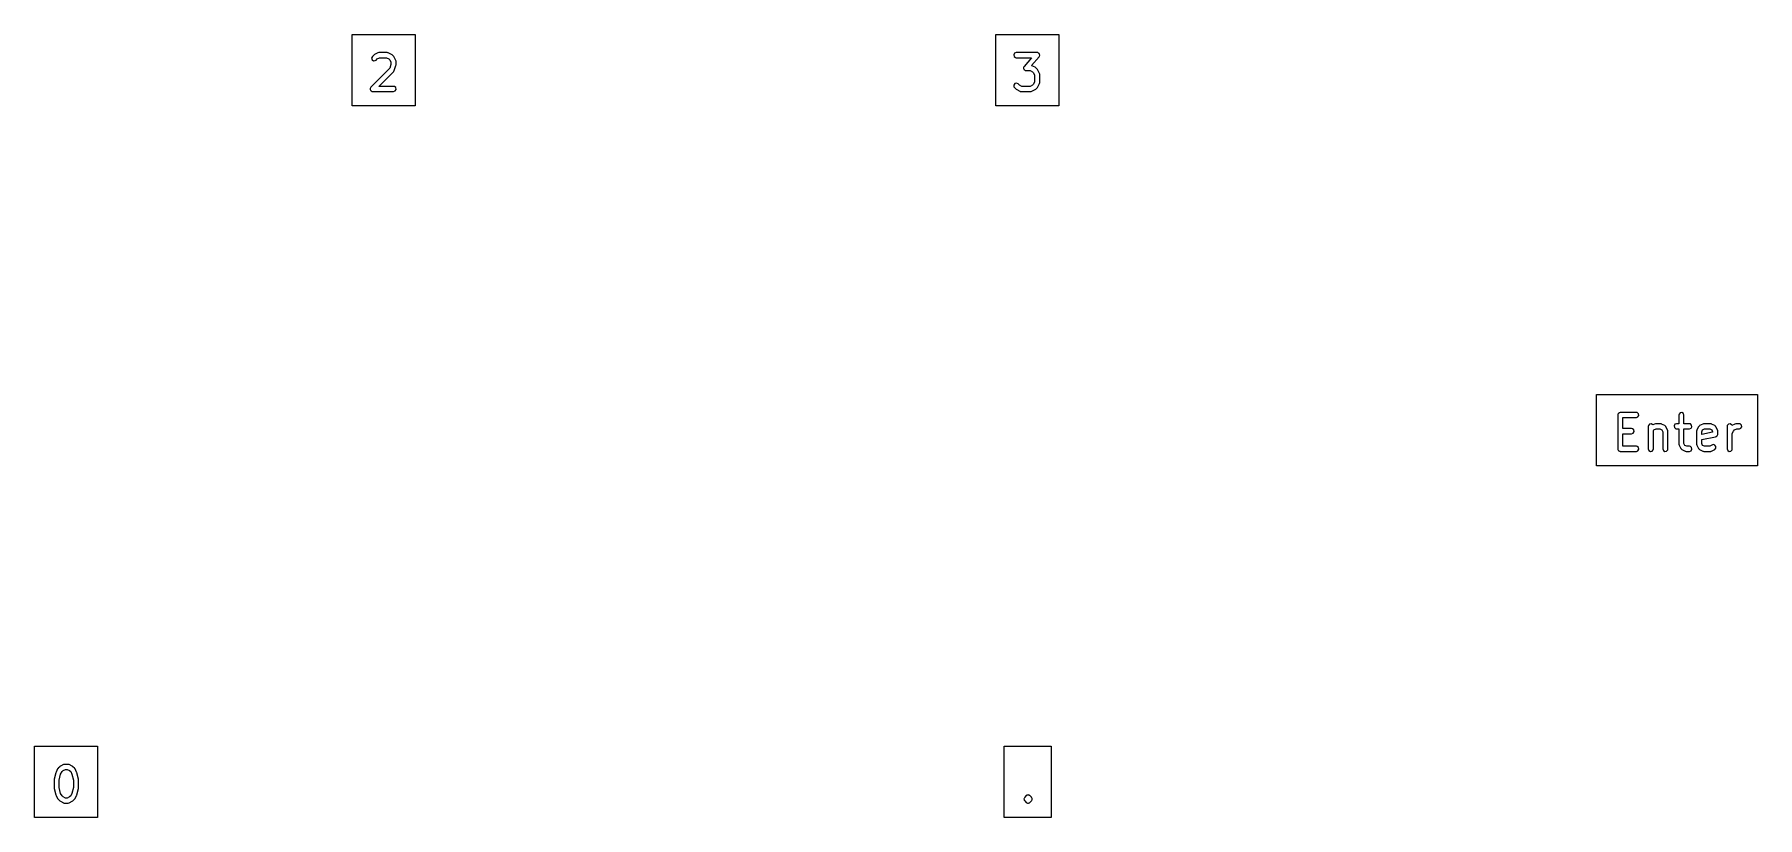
# Model space of a CAD drawing. Extents: x 4.8 to 22.9, y -15.1 to -10.8.
# Drawn here: x 20.905 to 22.913, y -15.021 to -14.109 of the extents above; entities that cross this region are included whole.
import ezdxf

# ---------------------------------------------------------------- set-up
doc = ezdxf.new("R2010")
doc.units = 0
doc.header["$MEASUREMENT"] = 0
doc.layers.add('BLACK', color=7, linetype='CONTINUOUS')

msp = doc.modelspace()

# ---------------------------------------------------------------- linework, layer by layer
at = {"layer": 'BLACK', "linetype": 'CONTINUOUS'}
for p, q in [((21.2755, -14.1919), (21.2755, -14.1088)), ((21.2755, -14.1088), (21.3489, -14.1088)), ((21.3489, -14.1088), (21.3489, -14.1919)), ((22.0255, -14.1919), (22.0255, -14.1088)), ((22.0255, -14.1088), (22.0989, -14.1088)), ((22.0989, -14.1088), (22.0989, -14.1919)), ((21.3012, -14.1327), (21.2993, -14.1346)), ((21.3019, -14.1322), (21.3012, -14.1327)), ((21.3057, -14.1303), (21.3019, -14.1321)), ((21.3019, -14.1321), (21.3019, -14.1322)), ((21.3067, -14.13), (21.3057, -14.1303)), ((21.3068, -14.13), (21.3067, -14.13)), ((21.307, -14.13), (21.3068, -14.13)), ((21.3164, -14.13), (21.307, -14.13)), ((21.3174, -14.1301), (21.3164, -14.13)), ((21.3175, -14.1302), (21.3174, -14.1301)), ((21.3177, -14.1303), (21.3175, -14.1302)), ((21.3215, -14.1321), (21.3177, -14.1303)), ((21.3222, -14.1327), (21.3215, -14.1321)), ((21.3241, -14.1346), (21.3222, -14.1327)), ((21.3222, -14.1327), (21.3222, -14.1327)), ((22.0476, -14.1306), (22.0466, -14.1324)), ((22.0466, -14.1324), (22.047, -14.1344)), ((22.0495, -14.13), (22.0476, -14.1306)), ((22.0739, -14.13), (22.0495, -14.13)), ((22.0743, -14.13), (22.0739, -14.13)), ((22.0745, -14.13), (22.0743, -14.13)), ((22.0746, -14.1301), (22.0745, -14.13)), ((22.0749, -14.1301), (22.0746, -14.1301)), ((22.0755, -14.1306), (22.0749, -14.1301)), ((22.0762, -14.1311), (22.0755, -14.1306)), ((22.0761, -14.1349), (22.0764, -14.1341)), ((22.0763, -14.1313), (22.0762, -14.1311)), ((22.0764, -14.1314), (22.0763, -14.1313)), ((22.0766, -14.1322), (22.0764, -14.1314)), ((22.0764, -14.1341), (22.0768, -14.1334)), ((22.0768, -14.133), (22.0766, -14.1322)), ((22.0767, -14.1332), (22.0768, -14.133)), ((22.0768, -14.1334), (22.0767, -14.1332)), ((21.3194, -14.1482), (21.2974, -14.1702)), ((21.2993, -14.1346), (21.2984, -14.1364)), ((21.2984, -14.1364), (21.299, -14.1383)), ((21.299, -14.1383), (21.3006, -14.1395)), ((21.3006, -14.1395), (21.3026, -14.1393)), ((21.3026, -14.1393), (21.3035, -14.1387)), ((21.3035, -14.1387), (21.305, -14.1372)), ((21.305, -14.1372), (21.3077, -14.1359)), ((21.3066, -14.1693), (21.3241, -14.1519)), ((21.3077, -14.1359), (21.3157, -14.1359)), ((21.3157, -14.1359), (21.3184, -14.1372)), ((21.3184, -14.1372), (21.3196, -14.1384)), ((21.3209, -14.1437), (21.3194, -14.1482)), ((21.3196, -14.1384), (21.3209, -14.1411)), ((21.3209, -14.1411), (21.3209, -14.1437)), ((21.3246, -14.1353), (21.3241, -14.1346)), ((21.3241, -14.1519), (21.3242, -14.1517)), ((21.3242, -14.1517), (21.3243, -14.1516)), ((21.3243, -14.1516), (21.3248, -14.1507)), ((21.3265, -14.1391), (21.3246, -14.1353)), ((21.3246, -14.1353), (21.3246, -14.1353)), ((21.3248, -14.1507), (21.3267, -14.1451)), ((21.3268, -14.1401), (21.3265, -14.1391)), ((21.3267, -14.145), (21.3268, -14.1442)), ((21.3267, -14.1451), (21.3267, -14.145)), ((21.3268, -14.1402), (21.3268, -14.1401)), ((21.3268, -14.1404), (21.3268, -14.1402)), ((21.3268, -14.1442), (21.3268, -14.1404)), ((22.047, -14.1344), (22.0485, -14.1357)), ((22.0485, -14.1357), (22.0495, -14.1359)), ((22.0495, -14.1359), (22.0674, -14.1359)), ((22.0579, -14.1476), (22.0578, -14.1478)), ((22.0578, -14.1478), (22.0581, -14.1486)), ((22.0582, -14.1467), (22.0579, -14.1474)), ((22.0579, -14.1474), (22.0579, -14.1476)), ((22.0581, -14.1486), (22.0582, -14.1494)), ((22.0585, -14.146), (22.0582, -14.1467)), ((22.0582, -14.1494), (22.0584, -14.1495)), ((22.0584, -14.1495), (22.0585, -14.1498)), ((22.0674, -14.1359), (22.0585, -14.146)), ((22.0585, -14.1498), (22.0591, -14.1502)), ((22.0591, -14.1502), (22.0597, -14.1507)), ((22.0597, -14.1507), (22.0601, -14.1507)), ((22.0601, -14.1507), (22.0602, -14.1508)), ((22.0602, -14.1508), (22.0603, -14.1508)), ((22.0603, -14.1508), (22.0608, -14.1509)), ((22.0608, -14.1509), (22.0657, -14.1509)), ((22.0657, -14.1509), (22.0684, -14.1522)), ((22.0671, -14.1451), (22.0761, -14.1349)), ((22.0674, -14.1451), (22.0671, -14.1451)), ((22.0675, -14.1452), (22.0674, -14.1451)), ((22.0677, -14.1453), (22.0675, -14.1452)), ((22.0715, -14.1471), (22.0677, -14.1453)), ((22.0684, -14.1522), (22.0696, -14.1534)), ((22.0696, -14.1534), (22.0709, -14.1561)), ((22.0722, -14.1477), (22.0715, -14.1471)), ((22.0741, -14.1496), (22.0722, -14.1477)), ((22.0722, -14.1477), (22.0722, -14.1477)), ((22.0746, -14.1503), (22.0741, -14.1496)), ((22.0765, -14.1541), (22.0746, -14.1503)), ((22.0746, -14.1503), (22.0746, -14.1503)), ((22.0768, -14.1551), (22.0765, -14.1541)), ((21.297, -14.171), (21.2966, -14.1718)), ((21.2966, -14.1718), (21.2966, -14.1719)), ((21.2966, -14.1719), (21.2966, -14.172)), ((21.2966, -14.172), (21.2968, -14.1729)), ((21.2968, -14.1729), (21.297, -14.1738)), ((21.2974, -14.1702), (21.297, -14.171)), ((21.297, -14.1738), (21.2971, -14.1738)), ((21.2971, -14.1738), (21.2971, -14.174)), ((21.2971, -14.174), (21.2978, -14.1745)), ((21.3239, -14.1693), (21.3066, -14.1693)), ((21.3249, -14.1695), (21.3239, -14.1693)), ((21.3264, -14.1708), (21.3249, -14.1695)), ((21.3258, -14.1745), (21.3268, -14.1728)), ((21.3268, -14.1728), (21.3264, -14.1708)), ((22.0478, -14.1661), (22.0467, -14.1678)), ((22.0467, -14.1678), (22.0468, -14.1698)), ((22.0468, -14.1698), (22.0474, -14.1706)), ((22.0474, -14.1706), (22.0493, -14.1725)), ((22.0498, -14.1656), (22.0478, -14.1661)), ((22.0493, -14.1725), (22.0494, -14.1725)), ((22.0494, -14.1725), (22.0501, -14.173)), ((22.0516, -14.1664), (22.0498, -14.1656)), ((22.0501, -14.173), (22.0538, -14.1749)), ((22.0531, -14.168), (22.0516, -14.1664)), ((22.0558, -14.1693), (22.0531, -14.168)), ((22.0657, -14.1693), (22.0558, -14.1693)), ((22.0684, -14.168), (22.0657, -14.1693)), ((22.0677, -14.1749), (22.0715, -14.173)), ((22.0696, -14.1668), (22.0684, -14.168)), ((22.0709, -14.1641), (22.0696, -14.1668)), ((22.0709, -14.1561), (22.0709, -14.1641)), ((22.0715, -14.173), (22.0722, -14.1725)), ((22.0715, -14.173), (22.0715, -14.173)), ((22.0722, -14.1725), (22.0741, -14.1706)), ((22.0741, -14.1706), (22.0746, -14.1698)), ((22.0741, -14.1706), (22.0741, -14.1706)), ((22.0746, -14.1698), (22.0765, -14.1661)), ((22.0765, -14.1659), (22.0767, -14.1658)), ((22.0765, -14.1661), (22.0765, -14.1659)), ((22.0767, -14.1658), (22.0768, -14.1648)), ((22.0768, -14.1552), (22.0768, -14.1551)), ((22.0768, -14.1554), (22.0768, -14.1552)), ((22.0768, -14.1648), (22.0768, -14.1554)), ((21.3489, -14.1919), (21.2755, -14.1919)), ((21.2978, -14.1745), (21.2985, -14.1751)), ((21.2985, -14.1751), (21.2987, -14.1751)), ((21.2987, -14.1751), (21.2987, -14.1751)), ((21.2987, -14.1751), (21.2989, -14.1751)), ((21.2989, -14.1751), (21.2995, -14.1752)), ((21.2995, -14.1752), (21.3239, -14.1752)), ((21.3239, -14.1752), (21.3258, -14.1745)), ((22.0989, -14.1919), (22.0255, -14.1919)), ((22.0538, -14.1749), (22.054, -14.1749)), ((22.054, -14.1749), (22.0541, -14.1751)), ((22.0541, -14.1751), (22.0551, -14.1752)), ((22.0551, -14.1752), (22.0664, -14.1752)), ((22.0664, -14.1752), (22.0665, -14.1752)), ((22.0665, -14.1752), (22.0667, -14.1752)), ((22.0667, -14.1752), (22.0677, -14.1749)), ((22.7255, -14.6113), (22.7255, -14.5282)), ((22.7255, -14.5282), (22.9132, -14.5282)), ((22.9132, -14.5282), (22.9132, -14.6113)), ((22.7504, -14.5519), (22.7503, -14.5523)), ((22.7503, -14.5523), (22.7503, -14.5916)), ((22.7505, -14.5513), (22.7504, -14.5516)), ((22.7504, -14.5516), (22.7504, -14.5518)), ((22.7504, -14.5518), (22.7504, -14.5519)), ((22.751, -14.5507), (22.7505, -14.5513)), ((22.7514, -14.55), (22.751, -14.5507)), ((22.7516, -14.5499), (22.7514, -14.55)), ((22.7518, -14.5497), (22.7516, -14.5499)), ((22.7525, -14.5496), (22.7518, -14.5497)), ((22.7533, -14.5493), (22.7525, -14.5496)), ((22.772, -14.5493), (22.7533, -14.5493)), ((22.7562, -14.5681), (22.7562, -14.5552)), ((22.7562, -14.5552), (22.772, -14.5552)), ((22.773, -14.5495), (22.772, -14.5493)), ((22.772, -14.5552), (22.7739, -14.5545)), ((22.7746, -14.5508), (22.773, -14.5495)), ((22.7739, -14.5545), (22.7749, -14.5528)), ((22.7749, -14.5528), (22.7746, -14.5508)), ((22.8217, -14.5513), (22.8215, -14.5523)), ((22.8215, -14.5523), (22.8215, -14.5624)), ((22.823, -14.5497), (22.8217, -14.5513)), ((22.825, -14.5494), (22.823, -14.5497)), ((22.8268, -14.5504), (22.825, -14.5494)), ((22.8275, -14.5523), (22.8268, -14.5504)), ((22.8275, -14.5624), (22.8275, -14.5523)), ((22.7664, -14.5681), (22.7562, -14.5681)), ((22.7562, -14.5887), (22.7562, -14.574)), ((22.7562, -14.574), (22.7664, -14.574)), ((22.7674, -14.5682), (22.7664, -14.5681)), ((22.7664, -14.574), (22.7683, -14.5733)), ((22.7689, -14.5695), (22.7674, -14.5682)), ((22.7683, -14.5733), (22.7693, -14.5715)), ((22.7693, -14.5715), (22.7689, -14.5695)), ((22.7861, -14.5644), (22.7859, -14.5654)), ((22.7859, -14.5654), (22.7859, -14.5916)), ((22.7874, -14.5628), (22.7861, -14.5644)), ((22.7894, -14.5625), (22.7874, -14.5628)), ((22.7911, -14.5635), (22.7894, -14.5625)), ((22.7912, -14.5637), (22.7911, -14.5635)), ((22.7932, -14.5628), (22.7912, -14.5637)), ((22.7918, -14.5704), (22.7925, -14.5697)), ((22.7918, -14.5916), (22.7918, -14.5704)), ((22.7925, -14.5697), (22.7952, -14.5684)), ((22.7942, -14.5625), (22.7932, -14.5628)), ((22.7943, -14.5625), (22.7942, -14.5625)), ((22.7945, -14.5624), (22.7943, -14.5625)), ((22.8001, -14.5624), (22.7945, -14.5624)), ((22.7952, -14.5684), (22.7994, -14.5684)), ((22.7994, -14.5684), (22.8017, -14.5695)), ((22.8011, -14.5626), (22.8001, -14.5624)), ((22.8013, -14.5627), (22.8011, -14.5626)), ((22.8014, -14.5628), (22.8013, -14.5627)), ((22.8052, -14.5646), (22.8014, -14.5628)), ((22.8017, -14.5695), (22.8028, -14.5717)), ((22.8028, -14.5717), (22.8028, -14.5916)), ((22.806, -14.5652), (22.8052, -14.5646)), ((22.8062, -14.5656), (22.806, -14.5652)), ((22.8065, -14.566), (22.8062, -14.5656)), ((22.8084, -14.5697), (22.8065, -14.566)), ((22.8087, -14.5707), (22.8084, -14.5697)), ((22.8086, -14.5709), (22.8087, -14.5707)), ((22.8087, -14.571), (22.8086, -14.5709)), ((22.8087, -14.5916), (22.8087, -14.571)), ((22.817, -14.5631), (22.816, -14.5649)), ((22.816, -14.5649), (22.8163, -14.5669)), ((22.8163, -14.5669), (22.8179, -14.5682)), ((22.8189, -14.5624), (22.817, -14.5631)), ((22.8179, -14.5682), (22.8189, -14.5684)), ((22.8215, -14.5624), (22.8189, -14.5624)), ((22.8189, -14.5684), (22.8215, -14.5684)), ((22.8215, -14.5684), (22.8215, -14.586)), ((22.8339, -14.5624), (22.8275, -14.5624)), ((22.8275, -14.5853), (22.8275, -14.5684)), ((22.8275, -14.5684), (22.8339, -14.5684)), ((22.8349, -14.5626), (22.8339, -14.5624)), ((22.8339, -14.5684), (22.8358, -14.5677)), ((22.8364, -14.5639), (22.8349, -14.5626)), ((22.8358, -14.5677), (22.8368, -14.5659)), ((22.8368, -14.5659), (22.8364, -14.5639)), ((22.8423, -14.57), (22.8422, -14.571)), ((22.8422, -14.571), (22.8422, -14.586)), ((22.8425, -14.5699), (22.8423, -14.57)), ((22.8444, -14.566), (22.8425, -14.5697)), ((22.8425, -14.5697), (22.8425, -14.5699)), ((22.845, -14.5651), (22.8444, -14.566)), ((22.8454, -14.565), (22.845, -14.5651)), ((22.8457, -14.5646), (22.8454, -14.565)), ((22.8494, -14.5628), (22.8457, -14.5646)), ((22.8481, -14.5717), (22.8492, -14.5695)), ((22.8481, -14.5749), (22.8481, -14.5717)), ((22.8609, -14.5724), (22.8481, -14.5749)), ((22.8492, -14.5695), (22.8514, -14.5684)), ((22.8504, -14.5625), (22.8494, -14.5628)), ((22.8506, -14.5625), (22.8504, -14.5625)), ((22.8507, -14.5624), (22.8506, -14.5625)), ((22.8582, -14.5624), (22.8507, -14.5624)), ((22.8514, -14.5684), (22.8575, -14.5684)), ((22.8575, -14.5684), (22.8598, -14.5695)), ((22.8593, -14.5626), (22.8582, -14.5624)), ((22.8594, -14.5627), (22.8593, -14.5626)), ((22.8596, -14.5628), (22.8594, -14.5627)), ((22.8633, -14.5646), (22.8596, -14.5628)), ((22.8598, -14.5695), (22.8609, -14.5717)), ((22.8609, -14.5717), (22.8609, -14.5724)), ((22.8641, -14.5652), (22.8633, -14.5646)), ((22.8643, -14.5656), (22.8641, -14.5652)), ((22.8646, -14.566), (22.8643, -14.5656)), ((22.8665, -14.5697), (22.8646, -14.566)), ((22.8663, -14.5762), (22.8666, -14.5758)), ((22.8668, -14.5707), (22.8665, -14.5697)), ((22.8666, -14.5758), (22.8668, -14.5748)), ((22.8668, -14.5709), (22.8668, -14.5707)), ((22.8668, -14.571), (22.8668, -14.5709)), ((22.8668, -14.5748), (22.8668, -14.571)), ((22.878, -14.5644), (22.8778, -14.5654)), ((22.8778, -14.5654), (22.8778, -14.5916)), ((22.8793, -14.5628), (22.878, -14.5644)), ((22.8813, -14.5625), (22.8793, -14.5628)), ((22.883, -14.5635), (22.8813, -14.5625)), ((22.8834, -14.5645), (22.883, -14.5635)), ((22.8869, -14.5628), (22.8834, -14.5645)), ((22.8837, -14.5736), (22.885, -14.5709)), ((22.8837, -14.5916), (22.8837, -14.5736)), ((22.885, -14.5709), (22.8862, -14.5697)), ((22.8862, -14.5697), (22.8889, -14.5684)), ((22.8879, -14.5625), (22.8869, -14.5628)), ((22.8881, -14.5625), (22.8879, -14.5625)), ((22.8882, -14.5624), (22.8881, -14.5625)), ((22.892, -14.5624), (22.8882, -14.5624)), ((22.8889, -14.5684), (22.892, -14.5684)), ((22.893, -14.5626), (22.892, -14.5624)), ((22.892, -14.5684), (22.8939, -14.5677)), ((22.8945, -14.5639), (22.893, -14.5626)), ((22.8939, -14.5677), (22.8949, -14.5659)), ((22.8949, -14.5659), (22.8945, -14.5639)), ((22.7503, -14.5916), (22.7506, -14.5924)), ((22.7506, -14.5924), (22.7507, -14.5931)), ((22.7507, -14.5931), (22.7509, -14.5933)), ((22.7509, -14.5933), (22.751, -14.5935)), ((22.751, -14.5935), (22.7517, -14.5939)), ((22.7517, -14.5939), (22.7522, -14.5944)), ((22.7522, -14.5944), (22.7526, -14.5945)), ((22.7526, -14.5945), (22.7527, -14.5946)), ((22.7527, -14.5946), (22.7529, -14.5945)), ((22.7529, -14.5945), (22.7533, -14.5946)), ((22.7533, -14.5946), (22.772, -14.5946)), ((22.772, -14.5887), (22.7562, -14.5887)), ((22.773, -14.5889), (22.772, -14.5887)), ((22.772, -14.5946), (22.7739, -14.5939)), ((22.7746, -14.5902), (22.773, -14.5889)), ((22.7739, -14.5939), (22.7749, -14.5922)), ((22.7749, -14.5922), (22.7746, -14.5902)), ((22.7859, -14.5916), (22.7866, -14.5935)), ((22.7866, -14.5935), (22.7884, -14.5946)), ((22.7884, -14.5946), (22.7904, -14.5942)), ((22.7904, -14.5942), (22.7917, -14.5927)), ((22.7917, -14.5927), (22.7918, -14.5916)), ((22.8028, -14.5916), (22.8035, -14.5935)), ((22.8035, -14.5935), (22.8052, -14.5946)), ((22.8052, -14.5946), (22.8072, -14.5942)), ((22.8072, -14.5942), (22.8085, -14.5927)), ((22.8085, -14.5927), (22.8087, -14.5916)), ((22.8215, -14.586), (22.8216, -14.5862)), ((22.8216, -14.5862), (22.8216, -14.5864)), ((22.8216, -14.5864), (22.8219, -14.5873)), ((22.8219, -14.5873), (22.8237, -14.5911)), ((22.8237, -14.5911), (22.8241, -14.5914)), ((22.8241, -14.5914), (22.8242, -14.5918)), ((22.8242, -14.5918), (22.8251, -14.5924)), ((22.8251, -14.5924), (22.8288, -14.5943)), ((22.8286, -14.5876), (22.8275, -14.5853)), ((22.8308, -14.5887), (22.8286, -14.5876)), ((22.8288, -14.5943), (22.829, -14.5943)), ((22.829, -14.5943), (22.8291, -14.5944)), ((22.8291, -14.5944), (22.8301, -14.5946)), ((22.8301, -14.5946), (22.8339, -14.5946)), ((22.8339, -14.5887), (22.8308, -14.5887)), ((22.8349, -14.5889), (22.8339, -14.5887)), ((22.8339, -14.5946), (22.8358, -14.5939)), ((22.8364, -14.5902), (22.8349, -14.5889)), ((22.8358, -14.5939), (22.8368, -14.5922)), ((22.8368, -14.5922), (22.8364, -14.5902)), ((22.8422, -14.586), (22.8422, -14.5862)), ((22.8422, -14.5862), (22.8422, -14.5864)), ((22.8422, -14.5864), (22.8425, -14.5873)), ((22.8425, -14.5873), (22.8444, -14.5911)), ((22.8444, -14.5911), (22.8447, -14.5914)), ((22.8447, -14.5914), (22.8449, -14.5918)), ((22.8449, -14.5918), (22.8457, -14.5924)), ((22.8457, -14.5924), (22.8494, -14.5943)), ((22.8481, -14.5809), (22.8644, -14.5777)), ((22.8481, -14.5853), (22.8481, -14.5809)), ((22.8492, -14.5876), (22.8481, -14.5853)), ((22.8514, -14.5887), (22.8492, -14.5876)), ((22.8494, -14.5943), (22.8496, -14.5943)), ((22.8496, -14.5943), (22.8497, -14.5944)), ((22.8497, -14.5944), (22.8507, -14.5946)), ((22.8507, -14.5946), (22.8582, -14.5946)), ((22.8575, -14.5887), (22.8514, -14.5887)), ((22.8607, -14.5871), (22.8575, -14.5887)), ((22.8582, -14.5946), (22.8584, -14.5945)), ((22.8584, -14.5945), (22.8586, -14.5946)), ((22.8586, -14.5946), (22.8596, -14.5943)), ((22.8596, -14.5943), (22.8633, -14.5924)), ((22.8617, -14.5868), (22.8607, -14.5871)), ((22.8636, -14.5873), (22.8617, -14.5868)), ((22.8633, -14.5924), (22.8647, -14.5909)), ((22.8648, -14.5889), (22.8636, -14.5873)), ((22.8644, -14.5777), (22.8649, -14.5774)), ((22.8647, -14.5909), (22.8648, -14.5889)), ((22.8649, -14.5774), (22.8653, -14.5773)), ((22.8653, -14.5773), (22.8657, -14.5769)), ((22.8657, -14.5769), (22.8662, -14.5766)), ((22.8662, -14.5766), (22.8663, -14.5762)), ((22.8778, -14.5916), (22.8785, -14.5935)), ((22.8785, -14.5935), (22.8802, -14.5946)), ((22.8802, -14.5946), (22.8822, -14.5942)), ((22.8822, -14.5942), (22.8835, -14.5927)), ((22.8835, -14.5927), (22.8837, -14.5916)), ((22.9132, -14.6113), (22.7255, -14.6113)), ((20.9055, -15.0213), (20.9055, -14.9382)), ((20.9055, -14.9382), (20.9789, -14.9382)), ((20.9789, -14.9382), (20.9789, -15.0213)), ((22.0355, -15.0213), (22.0355, -14.9382)), ((22.0355, -14.9382), (22.0901, -14.9382)), ((22.0901, -14.9382), (22.0901, -15.0213)), ((20.9285, -14.9767), (20.9284, -14.9773)), ((20.9284, -14.9773), (20.9284, -14.9866)), ((20.9304, -14.9691), (20.9285, -14.9766)), ((20.9285, -14.9766), (20.9285, -14.9767)), ((20.9306, -14.9686), (20.9304, -14.9691)), ((20.9325, -14.9647), (20.9306, -14.9685)), ((20.9306, -14.9685), (20.9306, -14.9686)), ((20.933, -14.964), (20.9325, -14.9647)), ((20.9349, -14.9621), (20.933, -14.9639)), ((20.933, -14.9639), (20.933, -14.964)), ((20.9343, -14.9776), (20.936, -14.9708)), ((20.9356, -14.9616), (20.9349, -14.9621)), ((20.9357, -14.9615), (20.9356, -14.9616)), ((20.9394, -14.9596), (20.9357, -14.9615)), ((20.936, -14.9708), (20.9376, -14.9678)), ((20.9376, -14.9678), (20.9388, -14.9666)), ((20.9388, -14.9666), (20.9415, -14.9652)), ((20.9404, -14.9593), (20.9394, -14.9596)), ((20.9406, -14.9594), (20.9404, -14.9593)), ((20.9408, -14.9593), (20.9406, -14.9594)), ((20.9445, -14.9593), (20.9408, -14.9593)), ((20.9415, -14.9652), (20.9438, -14.9652)), ((20.9438, -14.9652), (20.9465, -14.9666)), ((20.9455, -14.9595), (20.9445, -14.9593)), ((20.9457, -14.9596), (20.9455, -14.9595)), ((20.9458, -14.9596), (20.9457, -14.9596)), ((20.9496, -14.9615), (20.9458, -14.9596)), ((20.9465, -14.9666), (20.9477, -14.9678)), ((20.9477, -14.9678), (20.9492, -14.9708)), ((20.9492, -14.9708), (20.9509, -14.9776)), ((20.9503, -14.962), (20.9496, -14.9615)), ((20.9503, -14.9621), (20.9503, -14.962)), ((20.9522, -14.9639), (20.9503, -14.9621)), ((20.9527, -14.9647), (20.9522, -14.9639)), ((20.9528, -14.9647), (20.9527, -14.9647)), ((20.9546, -14.9685), (20.9528, -14.9647)), ((20.9548, -14.9689), (20.9546, -14.9685)), ((20.9549, -14.9691), (20.9548, -14.9689)), ((20.9567, -14.9766), (20.9549, -14.9691)), ((20.9568, -14.9771), (20.9567, -14.9766)), ((20.9568, -14.9773), (20.9568, -14.9771)), ((20.9568, -14.9866), (20.9568, -14.9773)), ((20.9284, -14.9866), (20.9285, -14.9868)), ((20.9285, -14.9868), (20.9285, -14.9874)), ((20.9285, -14.9874), (20.9304, -14.9949)), ((20.9304, -14.9949), (20.9305, -14.995)), ((20.9305, -14.995), (20.9306, -14.9955)), ((20.9306, -14.9955), (20.9325, -14.9992)), ((20.9343, -14.9863), (20.9343, -14.9776)), ((20.936, -14.9931), (20.9343, -14.9863)), ((20.9376, -14.9961), (20.936, -14.9931)), ((20.9388, -14.9973), (20.9376, -14.9961)), ((20.9415, -14.9987), (20.9388, -14.9973)), ((20.9465, -14.9973), (20.9438, -14.9987)), ((20.9477, -14.9961), (20.9465, -14.9973)), ((20.9492, -14.9931), (20.9477, -14.9961)), ((20.9509, -14.9863), (20.9492, -14.9931)), ((20.9509, -14.9776), (20.9509, -14.9863)), ((20.9528, -14.9992), (20.9546, -14.9955)), ((20.9546, -14.9955), (20.9547, -14.9953)), ((20.9547, -14.9953), (20.9549, -14.9949)), ((20.9549, -14.9949), (20.9567, -14.9874)), ((20.9567, -14.9872), (20.9568, -14.9866)), ((20.9567, -14.9874), (20.9567, -14.9872)), ((22.0612, -14.9958), (22.0593, -14.9977)), ((22.0615, -14.9956), (22.0612, -14.9958)), ((22.0616, -14.9955), (22.0615, -14.9956)), ((22.0617, -14.9954), (22.0616, -14.9955)), ((22.0618, -14.9953), (22.0617, -14.9954)), ((22.0617, -14.9954), (22.0617, -14.9954)), ((22.0619, -14.9953), (22.0618, -14.9953)), ((22.062, -14.9952), (22.0619, -14.9953)), ((22.0628, -14.9952), (22.062, -14.9952)), ((22.0635, -14.995), (22.0628, -14.9952)), ((22.0636, -14.995), (22.0635, -14.995)), ((22.0638, -14.995), (22.0636, -14.995)), ((22.0639, -14.9951), (22.0638, -14.995)), ((22.064, -14.995), (22.0639, -14.9951)), ((22.0647, -14.9955), (22.064, -14.995)), ((22.0653, -14.9958), (22.0647, -14.9955)), ((22.0672, -14.9977), (22.0653, -14.9958)), ((20.9325, -14.9992), (20.9325, -14.9993)), ((20.9325, -14.9993), (20.933, -15)), ((20.933, -15), (20.9349, -15.0019)), ((20.9349, -15.0019), (20.935, -15.0019)), ((20.935, -15.0019), (20.9357, -15.0024)), ((20.9357, -15.0024), (20.9394, -15.0043)), ((20.9394, -15.0043), (20.9396, -15.0043)), ((20.9396, -15.0043), (20.9397, -15.0044)), ((20.9397, -15.0044), (20.9408, -15.0046)), ((20.9408, -15.0046), (20.9445, -15.0046)), ((20.9438, -14.9987), (20.9415, -14.9987)), ((20.9445, -15.0046), (20.9447, -15.0045)), ((20.9447, -15.0045), (20.9448, -15.0046)), ((20.9448, -15.0046), (20.9458, -15.0043)), ((20.9458, -15.0043), (20.9496, -15.0024)), ((20.9496, -15.0024), (20.9503, -15.0019)), ((20.9496, -15.0024), (20.9496, -15.0024)), ((20.9503, -15.0019), (20.9522, -15)), ((20.9522, -14.9999), (20.9528, -14.9992)), ((20.9522, -15), (20.9522, -14.9999)), ((22.0586, -14.9993), (22.0584, -14.9995)), ((22.0584, -14.9995), (22.0586, -15.0003)), ((22.059, -14.9984), (22.0585, -14.999)), ((22.0585, -14.999), (22.0586, -14.9993)), ((22.0586, -15.0003), (22.0587, -15.001)), ((22.0587, -15.001), (22.0589, -15.0013)), ((22.0589, -15.0013), (22.059, -15.0015)), ((22.0593, -14.9977), (22.059, -14.9984)), ((22.059, -15.0015), (22.0591, -15.0015)), ((22.0591, -15.0015), (22.0593, -15.0019)), ((22.0593, -15.0019), (22.0612, -15.0037)), ((22.0612, -15.0037), (22.0619, -15.0041)), ((22.0619, -15.0041), (22.0625, -15.0045)), ((22.0625, -15.0045), (22.0626, -15.0045)), ((22.0626, -15.0045), (22.0627, -15.0046)), ((22.0627, -15.0046), (22.0629, -15.0045)), ((22.0629, -15.0045), (22.063, -15.0046)), ((22.063, -15.0046), (22.0637, -15.0044)), ((22.0637, -15.0044), (22.0645, -15.0043)), ((22.0645, -15.0043), (22.0647, -15.0042)), ((22.0647, -15.0042), (22.0648, -15.0041)), ((22.0647, -15.0042), (22.0647, -15.0042)), ((22.0648, -15.0041), (22.0648, -15.0041)), ((22.0648, -15.0041), (22.065, -15.0041)), ((22.065, -15.004), (22.0653, -15.0037)), ((22.065, -15.0041), (22.065, -15.004)), ((22.0653, -15.0037), (22.0672, -15.0019)), ((22.0674, -14.998), (22.0672, -14.9977)), ((22.0672, -15.0019), (22.0675, -15.0012)), ((22.0676, -14.9981), (22.0674, -14.998)), ((22.0675, -15.0012), (22.068, -15.0005)), ((22.0676, -14.9982), (22.0676, -14.9981)), ((22.0678, -14.9985), (22.0676, -14.9982)), ((22.0679, -14.9993), (22.0678, -14.9985)), ((22.0681, -15), (22.0679, -14.9993)), ((22.068, -15.0003), (22.0681, -15)), ((22.068, -15.0005), (22.068, -15.0003)), ((20.9789, -15.0213), (20.9055, -15.0213)), ((22.0901, -15.0213), (22.0355, -15.0213))]:
    msp.add_line(p, q, dxfattribs=at)

doc.saveas('drawing.dxf')
